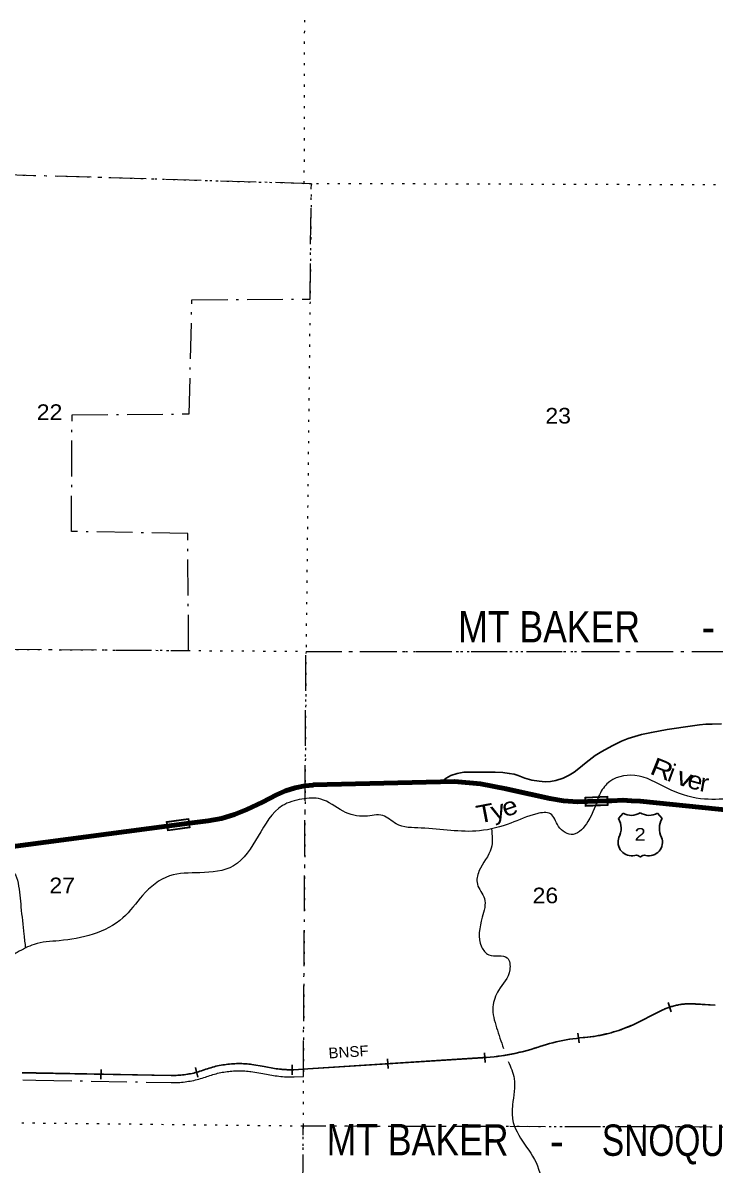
# Model space of a CAD drawing. Header units: feet. Extents: x -248627 to 3, y 0 to 184934.
# Drawn here: x -61744 to -54005, y 75904 to 88680 of the extents above; entities that cross this region are included whole.
import ezdxf
from ezdxf.enums import TextEntityAlignment as Align

# ---------------------------------------------------------------- set-up
doc = ezdxf.new("R2010")
doc.units = ezdxf.units.FT
doc.header["$LTSCALE"] = 80
doc.linetypes.add('DOT_DASHED', pattern=[7.7, 5, -1.2, 0.3, -1.2])
doc.linetypes.add('DOTTED', pattern=[1.5, 0.3, -1.2])
for name, color, linetype, lineweight in [('16', 7, 'Continuous', 25), ('20', 7, 'Continuous', 70), ('29', 7, 'Continuous', 25), ('34', 7, 'Continuous', 25), ('39', 7, 'Continuous', 13), ('41', 7, 'Continuous', 13), ('44', 7, 'DOT_DASHED', 13), ('57', 7, 'Continuous', 13), ('7', 7, 'DOTTED', 13)]:
    doc.layers.add(name, color=color, linetype=linetype, lineweight=lineweight)

msp = doc.modelspace()

# ---------------------------------------------------------------- linework, layer by layer
at = {"layer": '16'}
for p, q in [((-55085.01, 79781.59), (-55033.7, 79840.35)), ((-54841.94, 79846.32), (-54842.22, 79846.12)), ((-54649.85, 79840.44), (-54598.46, 79781.59))]:
    msp.add_line(p, q, dxfattribs=at)
for centre, radius, start, end in [((-55277.99, 79670.96), 222.05, 332.97043, 29.75871), ((-54942.62, 79998.01), 182.07, 239.97227, 303.45418), ((-54740.84, 79997.51), 181.52, 236.33975, 300.08743), ((-54740.85, 79998.01), 182.07, 236.54582, 236.59441), ((-54405.49, 79670.96), 222.05, 150.24129, 207.02957), ((-54938.8, 79516.06), 151.42, 159.09177, 283.81923), ((-54744.68, 79516.06), 151.42, 256.18077, 20.90823)]:
    msp.add_arc(centre, radius, start, end, dxfattribs=at)
for centre, major_axis, start_param, end_param in [((-54883.46, 79317.24), (-19.56, 51.67), 4.95877769, 6.28318531), ((-54800.01, 79317.24), (19.56, 51.67), 0, 1.32637542)]:
    msp.add_ellipse(centre, major_axis=major_axis, ratio=0.929097, start_param=start_param, end_param=end_param, dxfattribs=at)
at = {"layer": '20'}
msp.add_lwpolyline([(-61939.45, 79457.78), (-59879.78, 79727.47), (-59672.82, 79754.62), (-59524.15, 79781.68), (-59379.12, 79824.14), (-59240.36, 79881.02), (-59066.42, 79965.55), (-58907.99, 80046.86), (-58806.42, 80090.97), (-58700.8, 80124.21), (-58592.29, 80146.23), (-58500.03, 80155.86), (-58499.15, 80155.99), (-56918.94, 80194.05), (-56627.03, 80168.94), (-56339.34, 80113.46), (-56294.08, 80101.84), (-55852.47, 80005.68), (-55699.22, 79978.03), (-55543.92, 79966.54), (-55205.31, 79977.97), (-55161.25, 79979.86), (-55035.97, 79984.47), (-54938.84, 79979), (-54843.17, 79973.32), (-53090.49, 79797.79)], dxfattribs=at)
at = {"layer": '29'}
msp.add_lwpolyline([(-53934.44, 80840.28), (-54036.73, 80838.12), (-54108.08, 80835.21), (-54177.97, 80829.39), (-54256.59, 80819.19), (-54539.88, 80777.26), (-54716.7, 80744.93), (-54826.37, 80719.96), (-54901.61, 80698.34), (-54975.34, 80676.03), (-55051.59, 80644.46), (-55154.96, 80594.96), (-55272.9, 80530.89), (-55344.25, 80484.3), (-55447.63, 80407.13), (-55527.71, 80340.15), (-55580.13, 80297.93), (-55635.46, 80264.44), (-55703.89, 80233.86), (-55783.97, 80207.66), (-55844.35, 80196.65), (-55906.28, 80193.1), (-55973.26, 80197.46), (-56054.44, 80210.02), (-56130.51, 80233.86), (-56207.68, 80262.99), (-56253.07, 80276.87), (-56306.69, 80286.28), (-56379.12, 80294.06), (-56463.94, 80297.93), (-56616.83, 80299.39), (-56715.84, 80300.84), (-56813.39, 80297.93), (-56887.65, 80286.28), (-56959, 80262.99), (-57009.96, 80232.41), (-57062.03, 80190.6)], dxfattribs=at)
at = {"layer": '34'}
for p, q in [((-54495.07, 77617.38), (-54530.48, 77722.17)), ((-55525.62, 77271.08), (-55539, 77380.87)), ((-57659.5, 76984.05), (-57666.54, 77094.43)), ((-56575.78, 77050.54), (-56582.75, 77160.93)), ((-60871.07, 76864.88), (-60869.01, 76975.48)), ((-59787.7, 76889.84), (-59815.31, 76996.95)), ((-58731.94, 76913.99), (-58733.99, 77024.58))]:
    msp.add_line(p, q, dxfattribs=at)
at = {"layer": '34', "lineweight": 13}
for p, q in [((-54225.44, 77705.36), (-54004.58, 77692.03)), ((-54927.59, 77470.15), (-54602.04, 77633.85))]:
    msp.add_line(p, q, dxfattribs=at)
at = {"layer": '34'}
for points in [[(-56268.62, 77148.71), (-56227.64, 77157.33), (-56186.45, 77166.68), (-56145.79, 77176.74), (-56105.16, 77187.26), (-56064.59, 77198.75), (-56024.53, 77210.93), (-55984.51, 77223.84), (-55964.29, 77230.54), (-55927.97, 77242.24), (-55891.56, 77253.06), (-55854.96, 77263.25), (-55818.01, 77273.1), (-55781, 77282.04), (-55743.99, 77290.29), (-55706.65, 77298.21), (-55669.22, 77305.22), (-55631.81, 77311.55), (-55593.99, 77317.32), (-55556.38, 77322.33), (-55518.62, 77326.93), (-55480.6, 77330.71), (-55462.34, 77332.2), (-55432.47, 77335.15), (-55402.83, 77338.77), (-55373.23, 77342.9), (-55343.5, 77347.4), (-55314, 77352.55), (-55284.72, 77358.21), (-55255.3, 77364.22), (-55226.13, 77370.9), (-55197.15, 77378.08), (-55168.07, 77385.78), (-55139.37, 77393.97), (-55110.7, 77402.49), (-55082.1, 77411.69), (-55053.89, 77421.39), (-55025.71, 77431.59), (-54997.75, 77442.13), (-54969.85, 77453.33), (-54942.32, 77464.85), (-54928.06, 77471.15), (-54602.53, 77634.84), (-54591.22, 77640.33), (-54579.84, 77645.54), (-54568.37, 77650.55), (-54556.78, 77655.47), (-54545.11, 77660.1), (-54533.42, 77664.5), (-54521.6, 77668.81), (-54509.72, 77672.82), (-54497.81, 77676.61), (-54485.74, 77680.24), (-54473.7, 77683.61), (-54461.59, 77686.86), (-54449.36, 77689.84), (-54437.16, 77692.57), (-54424.88, 77695.1), (-54412.59, 77697.47), (-54400.17, 77699.59), (-54387.82, 77701.51), (-54375.34, 77703.18), (-54362.92, 77704.65), (-54350.41, 77705.93), (-54337.94, 77706.96), (-54325.43, 77707.75), (-54312.92, 77708.39), (-54300.35, 77708.74), (-54287.78, 77708.92), (-54275.26, 77708.85), (-54262.73, 77708.62), (-54250.18, 77708.07), (-54237.66, 77707.36), (-54225.37, 77706.46), (-54004.49, 77693.13)], [(-61751.02, 76938.06), (-61744.39, 76937.96), (-61596.54, 76935.63), (-60085.55, 76907.46), (-60067.38, 76907.29), (-60049.31, 76907.54), (-60031.24, 76908.1), (-60013.06, 76908.87), (-59994.97, 76910.05), (-59976.99, 76911.55), (-59958.89, 76913.24), (-59940.9, 76915.36), (-59923.01, 76917.8), (-59905, 76920.54), (-59887.19, 76923.59), (-59869.39, 76926.86), (-59851.58, 76930.54), (-59833.97, 76934.53), (-59816.36, 76938.84), (-59798.85, 76943.35), (-59781.33, 76948.28), (-59764.01, 76953.42), (-59746.69, 76958.98), (-59729.58, 76964.74), (-59716.46, 76969.39), (-59698.15, 76976.12), (-59679.77, 76982.39), (-59661.28, 76988.35), (-59642.6, 76994.13), (-59623.87, 76999.46), (-59605.14, 77004.44), (-59586.22, 77009.25), (-59567.24, 77013.6), (-59548.25, 77017.6), (-59529.04, 77021.32), (-59509.92, 77024.65), (-59490.73, 77027.78), (-59471.37, 77030.48), (-59452.11, 77032.79), (-59432.75, 77034.79), (-59413.4, 77036.55), (-59393.89, 77037.89), (-59374.51, 77038.93), (-59354.98, 77039.56), (-59335.58, 77039.9), (-59316.06, 77039.93), (-59296.63, 77039.57), (-59277.19, 77038.86), (-59257.78, 77037.89), (-59238.31, 77036.48), (-59218.88, 77034.8), (-59199.54, 77032.74), (-59183.21, 77030.76), (-59048.06, 77008.8), (-58929.69, 76986.16), (-58910.8, 76983.1), (-58891.93, 76980.48), (-58873, 76978.19), (-58853.93, 76976.09), (-58834.9, 76974.46), (-58815.92, 76973.15), (-58796.8, 76972.05), (-58777.71, 76971.39), (-58758.68, 76971.08), (-58739.49, 76971.07), (-58720.44, 76971.43), (-58713.33, 76971.6), (-58557.09, 76981.51), (-56601.85, 77106.22), (-56559.79, 77108.87), (-56518.04, 77112.47), (-56476.33, 77116.79), (-56434.41, 77121.6), (-56392.78, 77127.37), (-56351.44, 77133.84), (-56309.87, 77140.8), (-56268.62, 77148.71)]]:
    msp.add_lwpolyline(points, dxfattribs=at)
at = {"layer": '34', "lineweight": 13}
for points in [[(-58713.28, 76970.5), (-58557.02, 76980.41), (-56601.78, 77105.12)], [(-61744.41, 76936.86), (-61596.56, 76934.53), (-60085.57, 76906.36)], [(-59183.36, 77029.67), (-59048.25, 77007.72), (-58929.88, 76985.08)]]:
    msp.add_lwpolyline(points, dxfattribs=at)
for centre, radius, start, end in [((-54284.75, 76990.27), 717.54, 85.25902, 116.24398), ((-55621.35, 79040.27), 1716.56, 275.3184, 293.83826), ((-55283.33, 75158.26), 2180.19, 94.70721, 108.191), ((-56739.63, 79509.71), 2408.54, 273.281, 288.78712), ((-60070.01, 77945.58), 1039.33, 269.14227, 289.9091), ((-59326.06, 75924.49), 1114.36, 82.64264, 110.48753), ((-58748.37, 78065.36), 1095.42, 260.46228, 271.83581)]:
    msp.add_arc(centre, radius, start, end, dxfattribs=at)
at = {"layer": '39'}
for points in [[(-51167.25, 79887.39), (-51364.48, 79866.88), (-51629.85, 79697.14), (-51826.97, 79624.24), (-51980.08, 79680.37), (-52246.01, 79786.67), (-52411.17, 79832.71), (-52540.26, 79957.4), (-52725.44, 79946.98), (-52991.38, 80059.33), (-53329.62, 80086.92), (-53832.71, 80007.41), (-54166.86, 80002.77), (-54541.52, 80118.94), (-54904.15, 80263.35), (-55213.96, 80170.09), (-55308.24, 80028.45)], [(-55308.24, 80028.45), (-55426.47, 79748.59), (-55593.25, 79603.21), (-55756.49, 79693.58), (-55845.35, 79834.46), (-55998.34, 79834.18), (-56290.01, 79728.87), (-56638.08, 79643.6), (-57290.36, 79674.64), (-57572.28, 79722.48), (-57721.43, 79814.89), (-57916.67, 79806.47), (-58164.39, 79862.44), (-58414.28, 79998.99), (-58625.65, 79998.6), (-58840.89, 79925.67), (-59113.95, 79582.63), (-59389.05, 79251.69), (-59765.32, 79174.43), (-60103.43, 79139.55), (-60404.93, 78921.39), (-60625.84, 78669.12), (-60959.62, 78487.17), (-61339.93, 78413.93), (-61619.65, 78373.12), (-61806.68, 78284.12), (-61942.98, 78210.14)], [(-56506.11, 79665.64), (-56506.84, 79450.41), (-56645.2, 79192.25), (-56663.02, 79047.15), (-56584.18, 78886.1), (-56607.91, 78676.51), (-56615.28, 78346.05), (-56534.58, 78257.55), (-56329.18, 78221.65), (-56300.72, 78086.71), (-56425.05, 77858.8), (-56489.09, 77673.31), (-56448.35, 77441.67), (-56370.66, 77209.86)], [(-61943.25, 79222.75), (-61846.76, 79174.63), (-61798.21, 79057.86), (-61765.45, 78791.95), (-61732.61, 78485.75), (-61716.19, 78332.65)], [(-56318.16, 77063.21), (-56251.91, 76871.82), (-56269.42, 76577.61), (-56269.1, 76420.45), (-55978.08, 75860.84), (-55967.24, 75486.09), (-56032.85, 75087.02), (-56093.85, 74409.91), (-56143.36, 74014.9), (-56355.95, 73631.67), (-56520.52, 73391.6), (-56508.08, 73214.31), (-56555.9, 72974.45), (-56632.8, 72791.17), (-56713.79, 72422.08), (-56845.79, 72004.75), (-56960, 71748.65), (-57128.86, 71635.51), (-57241.2, 71445.9), (-57367.08, 70990.3), (-57493.18, 70643.51), (-57460.13, 70236.56), (-57430.61, 69587.82), (-57255.08, 68413.46), (-57027.27, 67273.45), (-56887.25, 66727.67), (-56799.78, 66574.04)]]:
    msp.add_spline(points, degree=3, dxfattribs=at)
at = {"layer": '44'}
for points in [[(-61937.07, 81673.53), (-59890.64, 81660.62), (-59900.88, 82967.55), (-61200.62, 82991.77), (-61194.49, 84294.97), (-59884.57, 84306.98), (-59854.38, 85581.91), (-58533.82, 85590.07), (-58519.05, 86881.68), (-61918.76, 86979.9)], [(-58608.16, 76897.18), (-58578.72, 81650.9), (-53359.01, 81648.41), (-49432.53, 81624.31), (-49458.18, 82924.74), (-50733.84, 82928.74), (-50725.71, 84227.9), (-49425.9, 84223.83), (-49421.8, 86794.84), (-53279.17, 86865.12), (-53359.01, 81648.41)], [(-61745.62, 76857.97), (-61597.92, 76855.64), (-60086.67, 76827.47), (-60067.2, 76827.28), (-60047.52, 76827.56), (-60028.31, 76828.15), (-60008.76, 76828.98), (-59989.04, 76830.27), (-59969.95, 76831.86), (-59950.49, 76833.68), (-59930.81, 76836), (-59911.59, 76838.62), (-59892.23, 76841.56), (-59873.21, 76844.82), (-59854.07, 76848.34), (-59834.65, 76852.35), (-59815.62, 76856.66), (-59796.87, 76861.25), (-59778.04, 76866.1), (-59759.11, 76871.42), (-59740.4, 76876.98), (-59721.7, 76882.98), (-59703.45, 76889.12), (-59689.3, 76894.14), (-59671.43, 76900.71), (-59654.58, 76906.46), (-59637.18, 76912.06), (-59619.83, 76917.43), (-59602.64, 76922.32), (-59585.01, 76927.01), (-59567.43, 76931.48), (-59550.06, 76935.46), (-59532.4, 76939.18), (-59514.57, 76942.64), (-59496.62, 76945.76), (-59478.76, 76948.67), (-59461.08, 76951.14), (-59443.24, 76953.28), (-59425.02, 76955.16), (-59407.04, 76956.8), (-59389.01, 76958.04), (-59371.08, 76959), (-59352.99, 76959.58), (-59334.82, 76959.9), (-59316.74, 76959.93), (-59298.83, 76959.6), (-59280.65, 76958.93), (-59262.67, 76958.03), (-59244.65, 76956.73), (-59226.56, 76955.17), (-59208.59, 76953.25), (-59194.44, 76951.54), (-59061.99, 76930.01), (-58943.6, 76907.37), (-58922.7, 76903.98), (-58902.24, 76901.14), (-58882.18, 76898.72), (-58861.72, 76896.46), (-58841.07, 76894.7), (-58820.97, 76893.31), (-58800.48, 76892.13), (-58779.74, 76891.41), (-58759.35, 76891.08), (-58738.76, 76891.07), (-58718.73, 76891.45), (-58709.84, 76891.66), (-58608.16, 76897.18)], [(-61962.57, 71054.02), (-58629.28, 71018.21), (-58620.1, 73681.73), (-61276.27, 73694.22), (-61292.14, 75039.79), (-58616.62, 75007.2), (-58609.01, 76339.57)], [(-48152.45, 76306.42), (-53436.62, 76328.94), (-58609.01, 76339.57)]]:
    msp.add_lwpolyline(points, dxfattribs=at)
at = {"layer": '57'}
for points in [[(-55458.31, 80021.43), (-55208.48, 80030.61), (-55204.64, 79925.68), (-55454.47, 79916.51)], [(-55450.02, 80013.72), (-55216.18, 80022.32), (-55212.92, 79933.38), (-55446.76, 79924.79)], [(-60138.63, 79746.9), (-59891.08, 79781.8), (-59876.42, 79677.83), (-60123.98, 79642.93)], [(-60129.58, 79740.09), (-59897.88, 79772.75), (-59885.46, 79684.63), (-60117.17, 79651.97)]]:
    msp.add_lwpolyline(points, close=True, dxfattribs=at)
at = {"layer": '7'}
msp.add_line((-58589.6, 91830.22), (-58601.58, 86881.53), dxfattribs=at)
for points in [[(-48127.71, 86771.83), (-53279.17, 86865.12), (-58519.05, 86881.68), (-58601.58, 86881.53), (-61918.76, 86979.9)], [(-58519.05, 86881.68), (-58578.72, 81650.9), (-58612.07, 76339.58), (-58629.28, 71018.21), (-58656.08, 68390.74), (-58636.41, 63135.68), (-58650.25, 57748.07), (-58650.48, 56696.93)], [(-61937.07, 81673.53), (-58578.72, 81650.9), (-53359.01, 81648.41), (-48171.44, 81615.63), (-42744.36, 81597.4), (-37373.61, 81568.99), (-32047.2, 81562.66), (-30966.76, 81569.46)], [(-30974.08, 76246.32), (-32060.39, 76241.3), (-37320.58, 76263.09), (-42787.72, 76263.89), (-48152.45, 76306.42), (-53436.62, 76328.94), (-58612.07, 76339.58), (-61947.93, 76376)]]:
    msp.add_lwpolyline(points, dxfattribs=at)

# ---------------------------------------------------------------- texts
at = {"layer": '16', "width": 1.2}
msp.add_text(' 2 ', height=140, dxfattribs=at).set_placement((-54843.08, 79534.55), align=Align.CENTER)
at = {"layer": '34', "width": 1.05}
msp.add_text('BNSF', height=120, rotation=3.65, dxfattribs=at).set_placement((-58323.83, 77096.59))
at = {"layer": '41'}
for s, rotation, width, p in [('R', 337.992, 1.25, (-54747.38, 80286.4)), ('v', 340.872, 1.25, (-54454.04, 80173.25)), ('e', 344.741, 1.1, (-54330.36, 80131.45)), ('r', 350.484, 1.05, (-54185.83, 80089.28)), ('e', 18.505, 1.15, (-56353.34, 79793.8)), ('T', 10.896, 1.2, (-56654.34, 79723.64)), ('y', 16.324, 1.15, (-56479.96, 79758.71))]:
    msp.add_text(s, height=200, rotation=rotation, dxfattribs=dict(at, width=width)).set_placement(p)
msp.add_text('i', height=200, rotation=339.966, dxfattribs=at).set_placement((-54551.03, 80206.84))
at = {"layer": '44'}
for s, rotation, width, p in [('MT BAKER', 359.973, 0.85, (-56877.82, 81750.82)), ('MT BAKER', 359.882, 0.85, (-58348.54, 76015.63)), ('SNOQUALMIE', 359.882, 0.8, (-55271.72, 76008.73))]:
    msp.add_text(s, height=350, rotation=rotation, dxfattribs=dict(at, width=width)).set_placement(p)
for rotation, p in [(359.973, (-54158.71, 81748.79)), (359.882, (-55852.83, 76000.01))]:
    msp.add_text('-', height=350, rotation=rotation, dxfattribs=at).set_placement(p)
at = {"layer": '7', "width": 1.1}
for s, p in [('22', (-61588.85, 84238.24)), ('23', (-55902.66, 84198.62)), ('27', (-61447.44, 78944.9)), ('26', (-56045.42, 78832.6))]:
    msp.add_text(s, height=175, rotation=0.105, dxfattribs=at).set_placement(p)

doc.saveas('drawing.dxf')
